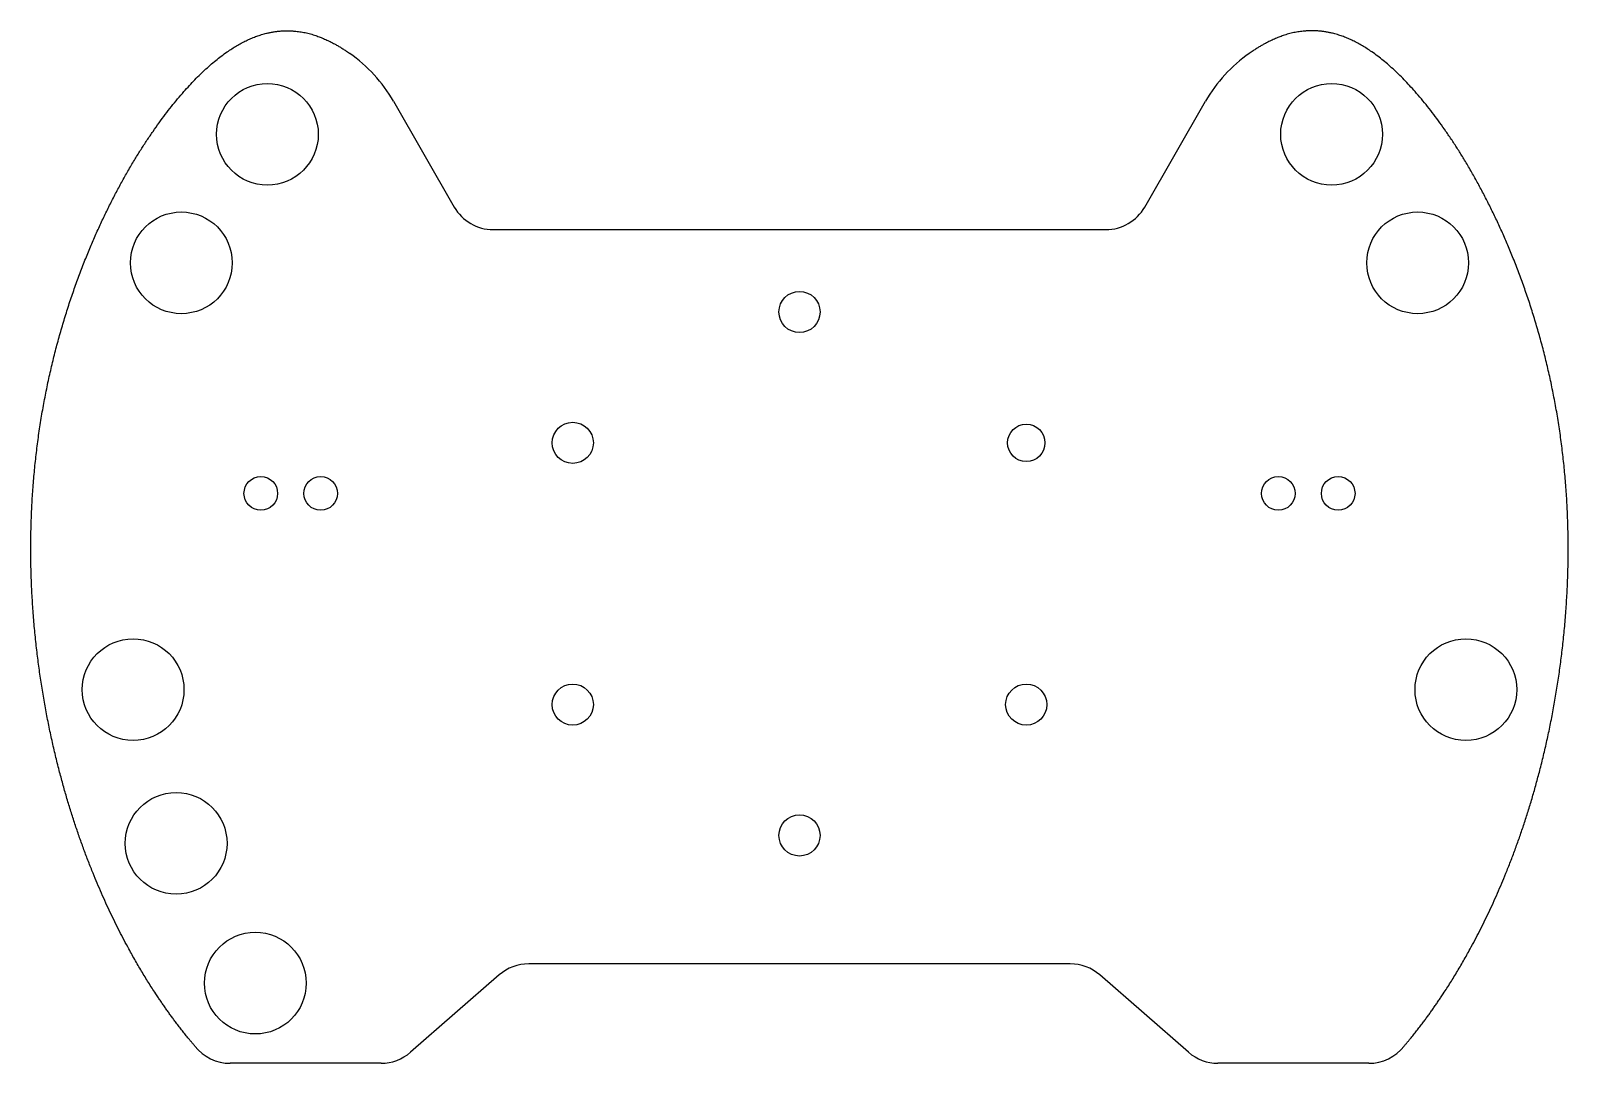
# Model space of a CAD drawing. Header units: millimetres. Extents: x -103 to 103, y -65 to 73.
import ezdxf

# ---------------------------------------------------------------- set-up
doc = ezdxf.new("R2010")
doc.units = ezdxf.units.MM
doc.layers.get('0').update_dxf_attribs({"linetype": 'CONTINUOUS'})

msp = doc.modelspace()

# ---------------------------------------------------------------- linework, layer by layer
for p, q in [((-54.28, 63.18), (-46.15, 49.03)), ((46.15, 49.03), (54.28, 63.18)), ((-40.95, 46.02), (40.95, 46.02)), ((36.2, -52.18), (-36.2, -52.18)), ((-40.14, -53.66), (-52, -63.99)), ((52, -63.99), (40.14, -53.66)), ((-55.94, -65.47), (-76.1, -65.47)), ((76.1, -65.47), (55.94, -65.47))]:
    msp.add_line(p, q)
for centre, radius in [((-71.13, 58.76), 6.8), ((71.13, 58.76), 6.8), ((-82.63, 41.57), 6.8), ((82.63, 41.57), 6.8), ((0, 35), 2.75), ((-30.31, 17.5), 2.75), ((30.31, 17.5), 2.5), ((-72.01, 10.74), 2.25), ((-64.01, 10.74), 2.25), ((64.01, 10.74), 2.25), ((72.01, 10.74), 2.25), ((-89.08, -15.5), 6.8), ((89.08, -15.5), 6.8), ((-30.31, -17.5), 2.75), ((30.31, -17.5), 2.75), ((-83.33, -36.06), 6.8), ((0, -35), 2.75), ((-72.74, -54.75), 6.8)]:
    msp.add_circle(centre, radius)
for centre, start, end in [((-40.95, 52.02), 209.8828, 270), ((40.95, 52.02), 270, 330.1172), ((-36.2, -58.18), 90, 131.0518), ((36.2, -58.18), 48.9482, 90), ((-76.1, -59.47), 218.1186, 270), ((76.1, -59.47), 270, 321.8814), ((-55.94, -59.47), 270, 311.0518), ((55.94, -59.47), 228.9482, 270)]:
    msp.add_arc(centre, 6, start, end)
for points, degree, knots in [([(-80.82, -63.17), (-81.93, -61.88), (-84.11, -59.14), (-87.32, -54.57), (-91.41, -47.49), (-96, -36.96), (-99.75, -24.73), (-102.29, -11.03), (-103.25, 3.68), (-102.24, 18.32), (-99.31, 32.15), (-94.82, 44.67), (-89.26, 55.48), (-83.12, 64.2), (-76.79, 70.4), (-71.05, 73.11), (-66.39, 72.89), (-62.91, 71.41), (-60.78, 70.04), (-60.12, 69.58)], 5, [0, 0, 0, 0, 0, 0, 0.0666667, 0.1333333, 0.2, 0.2666667, 0.3333333, 0.4, 0.4666667, 0.5333333, 0.6, 0.6666667, 0.7333333, 0.8, 0.8666667, 0.9333333, 0.9628617, 0.9628617, 0.9628617, 0.9628617, 0.9628617, 0.9628617]), ([(80.82, -63.17), (81.93, -61.88), (84.11, -59.14), (87.32, -54.57), (91.41, -47.49), (96, -36.96), (99.75, -24.73), (102.29, -11.03), (103.25, 3.68), (102.24, 18.32), (99.31, 32.15), (94.82, 44.67), (89.26, 55.48), (83.12, 64.2), (76.79, 70.4), (71.05, 73.11), (66.39, 72.89), (62.91, 71.41), (60.78, 70.04), (60.12, 69.58)], 5, [0, 0, 0, 0, 0, 0, 0.0666667, 0.1333333, 0.2, 0.2666667, 0.3333333, 0.4, 0.4666667, 0.5333333, 0.6, 0.6666667, 0.7333333, 0.8, 0.8666667, 0.9333333, 0.9628617, 0.9628617, 0.9628617, 0.9628617, 0.9628617, 0.9628617]), ([(-54.28, 63.18), (-55.01, 64.45), (-55.87, 65.63), (-57.83, 67.78), (-58.93, 68.74), (-60.12, 69.58)], 3, [0, 0, 0, 0, 0.4371465, 0.4371465, 0.874293, 0.874293, 0.874293, 0.874293]), ([(60.12, 69.58), (58.93, 68.74), (57.83, 67.78), (55.87, 65.63), (55.01, 64.45), (54.28, 63.18)], 3, [0, 0, 0, 0, 0.4371465, 0.4371465, 0.874293, 0.874293, 0.874293, 0.874293])]:
    msp.add_open_spline(points, degree=degree, knots=knots)

doc.saveas('drawing.dxf')
